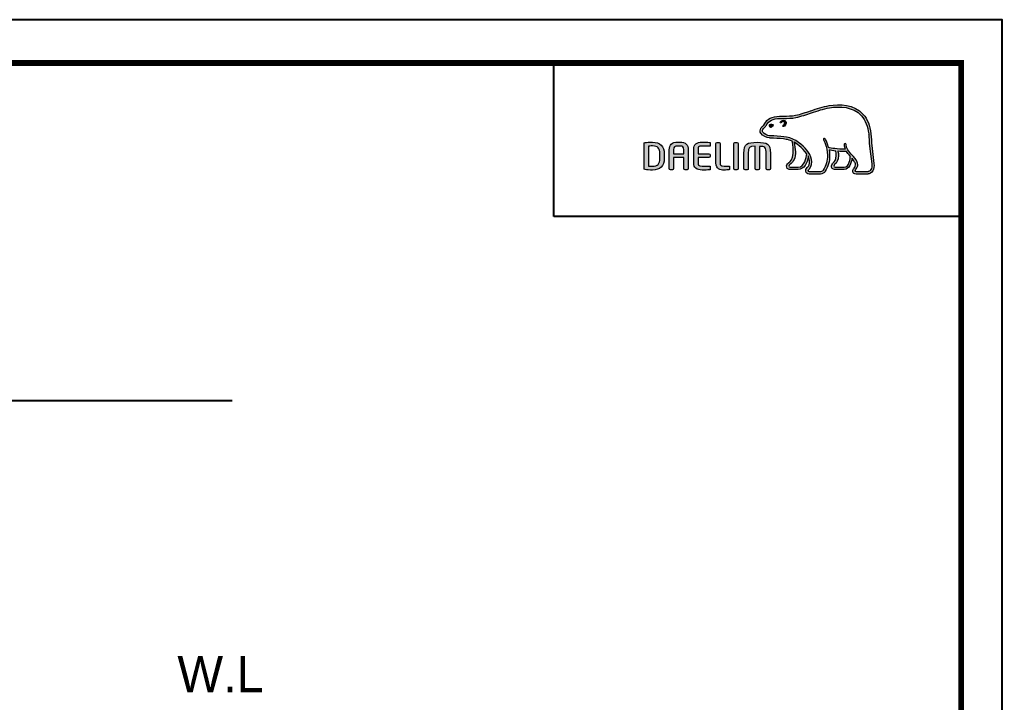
# Model space of a CAD drawing. Extents: x 0 to 3160, y 0 to 2315.
# Drawn here: x 1941 to 3160, y 1468 to 2315 of the extents above; entities that cross this region are included whole.
import ezdxf

# ---------------------------------------------------------------- set-up
doc = ezdxf.new("R2010")
doc.units = 0
doc.header["$LTSCALE"] = 3
doc.header["$MEASUREMENT"] = 0
doc.layers.get('0').update_dxf_attribs({"linetype": 'CONTINUOUS'})
doc.layers.add('레이어 1', color=7, linetype='CONTINUOUS', lineweight=0)
doc.layers.add('치수선', color=7, linetype='CONTINUOUS', lineweight=20)
doc.styles.add('Daelim Dimension', font='')
doc.styles.get('Daelim Dimension').set_extended_font_data('나눔고딕')

msp = doc.modelspace()

# ---------------------------------------------------------------- hatches: boundary and pattern name
at = {"layer": '레이어 1'}
h = msp.add_hatch(color=5, dxfattribs=at)
h.dxf.hatch_style = 1
edge = h.paths.add_edge_path(flags=16)
edge.add_spline(control_points=[(2995.8, 2128), (2994.4, 2126.5), (2992.7, 2126.5), (2992.6, 2126.5), (2992.6, 2126.5), (2978.6, 2126.5), (2978.6, 2126.5), (2978.1, 2126.5), (2977.7, 2126.6), (2977.5, 2126.8), (2977.2, 2127), (2977.1, 2127.4), (2977.1, 2127.7), (2977.1, 2128.5), (2977.7, 2129.3), (2978.3, 2130), (2978.9, 2130.8), (2979.4, 2131.4), (2979.7, 2132.3), (2980.5, 2134.3), (2980.4, 2136.5), (2979.5, 2138.5), (2977.9, 2142), (2975.4, 2144.7), (2973, 2147.4), (2973, 2147.4), (2972.2, 2148.3), (2972.2, 2148.3), (2969.2, 2151.7), (2966, 2155.3), (2965.7, 2160.1), (2965.7, 2161), (2965.2, 2161.6), (2964.6, 2161.6), (2964.6, 2161.6), (2963.7, 2161.1), (2963.7, 2161.1), (2963.4, 2160.9), (2963.3, 2160.5), (2963.3, 2160), (2963.3, 2160), (2963.3, 2159.9), (2963.3, 2159.9), (2963.4, 2158.1), (2963.8, 2156.4), (2964.6, 2154.6), (2964.6, 2154.6), (2964.6, 2154.4), (2964.6, 2154.4), (2964.6, 2154.4), (2964.5, 2154.4), (2964.5, 2154.4), (2955.5, 2154.1), (2946.7, 2155.8), (2944.1, 2156.4), (2942.5, 2162.8), (2939.9, 2167.1), (2939.8, 2167.2), (2939.6, 2167.6), (2939.3, 2167.8), (2939, 2167.9), (2939, 2167.9), (2938.2, 2167.8), (2938.1, 2167.8), (2938.1, 2167.7), (2938, 2167.5), (2937.7, 2167.1), (2937.7, 2167.1), (2937.6, 2166.8), (2937.6, 2166.8), (2937.6, 2166.8), (2937.9, 2166), (2937.9, 2166), (2938.1, 2165.6), (2942.7, 2157.6), (2942.7, 2146.9), (2942.7, 2140.3), (2940.9, 2134.1), (2937.5, 2128.4), (2936.7, 2127.1), (2935.6, 2126.5), (2934, 2126.5), (2934, 2126.5), (2920.3, 2126.5), (2920.3, 2126.5), (2919.8, 2126.5), (2918.9, 2126.8), (2918.9, 2127.8), (2918.9, 2128.3), (2919.4, 2129.2), (2920.2, 2130.2), (2925.9, 2136.6), (2922.6, 2146.5), (2917.1, 2153.1), (2911.8, 2159.4), (2903.1, 2167.4), (2892, 2169.4), (2888.1, 2170.1), (2881.6, 2170.5), (2876.3, 2170.8), (2876.3, 2170.8), (2871, 2171.1), (2871, 2171.1), (2868.3, 2171.3), (2863.8, 2173), (2862.5, 2175.6), (2861.9, 2176.6), (2862, 2177.7), (2862.7, 2179), (2863.1, 2179.7), (2863.8, 2180.4), (2864.6, 2181.2), (2865.4, 2182.1), (2866.3, 2183), (2867, 2184.2), (2867, 2184.2), (2867.2, 2184.5), (2867.2, 2184.5), (2869.9, 2189.6), (2875.3, 2192.3), (2883.5, 2192.5), (2883.5, 2192.5), (2888.1, 2192.6), (2888.1, 2192.6), (2893.1, 2192.6), (2898.9, 2192.6), (2903.6, 2193.7), (2910.2, 2195.1), (2916.8, 2197.3), (2922.7, 2199.3), (2922.7, 2199.3), (2922.8, 2199.4), (2922.8, 2199.4), (2930.1, 2201.9), (2937.6, 2204.4), (2945.2, 2205.7), (2957.5, 2207.7), (2974.3, 2207.6), (2984.8, 2195.8), (2989.7, 2190.3), (2992.7, 2182.7), (2993.8, 2173.3), (2993.8, 2173.3), (2993.7, 2173.3), (2993.7, 2173.3), (2993.8, 2173.2), (2993.9, 2172.1), (2994.3, 2166.1), (2994.4, 2163.2), (2994.6, 2160.2), (2995.3, 2154.7), (2995.3, 2154.7), (2997.5, 2136.2), (2997.5, 2136.2), (2997.5, 2136.2), (2997.6, 2134), (2997.6, 2134), (2997.6, 2131.3), (2997, 2129.3), (2995.8, 2128)], knot_values=[0, 0, 0, 0, 1, 1, 1, 2, 2, 2, 3, 3, 3, 4, 4, 4, 5, 5, 5, 6, 6, 6, 7, 7, 7, 8, 8, 8, 9, 9, 9, 10, 10, 10, 11, 11, 11, 12, 12, 12, 13, 13, 13, 14, 14, 14, 15, 15, 15, 16, 16, 16, 17, 17, 17, 18, 18, 18, 19, 19, 19, 20, 20, 20, 21, 21, 21, 22, 22, 22, 23, 23, 23, 24, 24, 24, 25, 25, 25, 26, 26, 26, 27, 27, 27, 28, 28, 28, 29, 29, 29, 30, 30, 30, 31, 31, 31, 32, 32, 32, 33, 33, 33, 34, 34, 34, 35, 35, 35, 36, 36, 36, 37, 37, 37, 38, 38, 38, 39, 39, 39, 40, 40, 40, 41, 41, 41, 42, 42, 42, 43, 43, 43, 44, 44, 44, 45, 45, 45, 46, 46, 46, 47, 47, 47, 48, 48, 48, 49, 49, 49, 50, 50, 50, 51, 51, 51, 52, 52, 52, 53, 53, 53, 53], degree=3, periodic=0)
edge = h.paths.add_edge_path(flags=16)
edge.add_spline(control_points=[(2963.5, 2132), (2963.5, 2132), (2952.1, 2132), (2952.1, 2132), (2951.3, 2132), (2950.6, 2132.7), (2950.6, 2133.5), (2950.6, 2134.1), (2951.1, 2134.9), (2951.6, 2135.4), (2953.9, 2137.6), (2956.3, 2140.7), (2956.3, 2146.5), (2956.3, 2146.5), (2956.2, 2149.1), (2956.2, 2149.1), (2956.2, 2149.1), (2955.7, 2151.7), (2955.7, 2151.7), (2955.7, 2151.7), (2955.7, 2151.8), (2955.7, 2151.8), (2955.7, 2151.8), (2955.9, 2151.8), (2955.9, 2151.8), (2958, 2151.7), (2962.1, 2151.5), (2966.1, 2151.6), (2967.1, 2150), (2968.7, 2148), (2971.1, 2145.3), (2970.9, 2143.9), (2969.8, 2132), (2963.5, 2132)], knot_values=[0, 0, 0, 0, 1, 1, 1, 2, 2, 2, 3, 3, 3, 4, 4, 4, 5, 5, 5, 6, 6, 6, 7, 7, 7, 8, 8, 8, 9, 9, 9, 10, 10, 10, 11, 11, 11, 11], degree=3, periodic=0)
edge = h.paths.add_edge_path(flags=16)
edge.add_spline(control_points=[(2906.3, 2132), (2906.3, 2132), (2896.3, 2132), (2896.3, 2132), (2895.6, 2132), (2894.8, 2132.6), (2894.8, 2133.5), (2894.8, 2134.1), (2895.2, 2134.8), (2896.1, 2135.4), (2898.6, 2137.5), (2902.5, 2140.5), (2902.9, 2148.9), (2902.9, 2148.9), (2902.9, 2151.2), (2902.9, 2151.2), (2902.9, 2154.8), (2902.1, 2159.1), (2901.3, 2163), (2901.3, 2163), (2901.2, 2163.4), (2901.2, 2163.4), (2901.2, 2163.4), (2901.5, 2163.1), (2901.5, 2163.1), (2903, 2162.2), (2911.2, 2156.7), (2917, 2148.5), (2916.5, 2144.6), (2914.3, 2132), (2906.3, 2132)], knot_values=[0, 0, 0, 0, 1, 1, 1, 2, 2, 2, 3, 3, 3, 4, 4, 4, 5, 5, 5, 6, 6, 6, 7, 7, 7, 8, 8, 8, 9, 9, 9, 10, 10, 10, 10], degree=3, periodic=0)
edge = h.paths.add_edge_path()
edge.add_spline(control_points=[(3000.3, 2136.5), (3000.3, 2136.5), (2998.1, 2155.1), (2998.1, 2155.1), (2997.4, 2160.7), (2997.3, 2163.6), (2997.1, 2166.2), (2997.1, 2166.2), (2996.6, 2173.6), (2996.6, 2173.6), (2995.5, 2183.6), (2992.3, 2191.7), (2987, 2197.6), (2975.5, 2210.5), (2957.7, 2210.6), (2944.7, 2208.5), (2936.8, 2207.1), (2929.2, 2204.6), (2921.9, 2202), (2921.9, 2202), (2921.6, 2202), (2921.6, 2202), (2915.9, 2200), (2909.4, 2197.8), (2903, 2196.4), (2898.6, 2195.5), (2893.1, 2195.4), (2888.2, 2195.4), (2888.2, 2195.4), (2883.4, 2195.3), (2883.4, 2195.3), (2874.2, 2195.1), (2867.9, 2191.9), (2864.7, 2185.8), (2864.7, 2185.8), (2864.5, 2185.6), (2864.5, 2185.6), (2864, 2184.7), (2863.2, 2183.9), (2862.5, 2183.2), (2861.8, 2182.4), (2860.9, 2181.5), (2860.2, 2180.4), (2859.6, 2179.3), (2859.2, 2178.1), (2859.2, 2177), (2859.2, 2176.1), (2859.5, 2175.1), (2860, 2174.3), (2861.9, 2170.5), (2867.5, 2168.5), (2870.9, 2168.3), (2870.9, 2168.3), (2875.8, 2168), (2875.9, 2168), (2880.8, 2167.7), (2887.6, 2167.3), (2891.5, 2166.6), (2893.8, 2166.2), (2896.4, 2165.4), (2898.8, 2164.3), (2899, 2163.6), (2900.3, 2158.1), (2900.3, 2151.2), (2900.3, 2151.2), (2900.2, 2149.1), (2900.2, 2149.1), (2899.8, 2141.9), (2896.7, 2139.3), (2894.4, 2137.5), (2894.2, 2137.3), (2892.1, 2135.6), (2892, 2133.6), (2891.9, 2132.4), (2892.2, 2131.3), (2892.9, 2130.6), (2893.7, 2129.8), (2894.8, 2129.3), (2896.3, 2129.3), (2896.3, 2129.3), (2906.3, 2129.3), (2906.3, 2129.3), (2913.8, 2129.3), (2917.5, 2137.4), (2918.7, 2144.9), (2918.7, 2144.9), (2918.7, 2146), (2918.7, 2146), (2918.7, 2146), (2919, 2145.5), (2919, 2145.5), (2919.9, 2143.3), (2920.5, 2140.8), (2920.5, 2138.9), (2920.5, 2136.2), (2919.7, 2133.8), (2918.1, 2132.1), (2917.7, 2131.7), (2915.7, 2129.6), (2915.7, 2127.5), (2915.7, 2127.5), (2915.7, 2127.2), (2915.7, 2127.2), (2916, 2124.7), (2918, 2123.6), (2919.8, 2123.6), (2919.8, 2123.6), (2934, 2123.6), (2934, 2123.6), (2936.6, 2123.6), (2938.6, 2124.8), (2940, 2127), (2943.6, 2133), (2945.4, 2139.5), (2945.4, 2146.3), (2945.4, 2148.5), (2945.2, 2150.8), (2944.8, 2153.1), (2944.8, 2153.1), (2944.8, 2153.3), (2944.8, 2153.3), (2944.8, 2153.3), (2945, 2153.3), (2945, 2153.3), (2946.7, 2152.9), (2949.4, 2152.5), (2952.8, 2152.1), (2952.8, 2152.1), (2952.9, 2152.1), (2952.9, 2152.1), (2952.9, 2152.1), (2953.4, 2149.5), (2953.4, 2149.5), (2953.4, 2149.5), (2953.5, 2148.9), (2953.5, 2148.9), (2953.5, 2148.9), (2953.6, 2146.5), (2953.6, 2146.5), (2953.6, 2141), (2951.1, 2138.6), (2949.7, 2137.3), (2949.7, 2137.3), (2947.8, 2135.4), (2947.6, 2133.7), (2947.6, 2133.7), (2947.6, 2133.2), (2947.6, 2133.2), (2947.6, 2132.6), (2947.7, 2131.6), (2948.6, 2130.6), (2949.5, 2129.8), (2950.7, 2129.3), (2952.4, 2129.3), (2952.4, 2129.3), (2963.5, 2129.3), (2963.5, 2129.3), (2970.2, 2129.3), (2972.2, 2137.9), (2973.1, 2142.7), (2973.1, 2142.7), (2973.1, 2143.2), (2973.1, 2143.2), (2973.1, 2143.2), (2973.4, 2142.8), (2973.4, 2142.8), (2974.9, 2140.8), (2976.3, 2138.6), (2976.9, 2137.3), (2977.3, 2136.5), (2977.5, 2135.8), (2977.5, 2135), (2977.5, 2135), (2977.2, 2133.4), (2977.2, 2133.4), (2977, 2132.5), (2976.4, 2131.7), (2975.8, 2130.9), (2974.9, 2129.8), (2974, 2128.7), (2974, 2127.3), (2974, 2127.3), (2974.1, 2126.5), (2974.1, 2126.5), (2974.5, 2124.6), (2976, 2123.6), (2978.3, 2123.6), (2978.3, 2123.6), (2992.6, 2123.6), (2992.6, 2123.6), (2992.9, 2123.6), (2995.7, 2123.7), (2997.8, 2126.1), (2999.6, 2127.9), (3000.4, 2130.5), (3000.4, 2134), (3000.4, 2134), (3000.3, 2136.5), (3000.3, 2136.5)], knot_values=[0, 0, 0, 0, 1, 1, 1, 2, 2, 2, 3, 3, 3, 4, 4, 4, 5, 5, 5, 6, 6, 6, 7, 7, 7, 8, 8, 8, 9, 9, 9, 10, 10, 10, 11, 11, 11, 12, 12, 12, 13, 13, 13, 14, 14, 14, 15, 15, 15, 16, 16, 16, 17, 17, 17, 18, 18, 18, 19, 19, 19, 20, 20, 20, 21, 21, 21, 22, 22, 22, 23, 23, 23, 24, 24, 24, 25, 25, 25, 26, 26, 26, 27, 27, 27, 28, 28, 28, 29, 29, 29, 30, 30, 30, 31, 31, 31, 32, 32, 32, 33, 33, 33, 34, 34, 34, 35, 35, 35, 36, 36, 36, 37, 37, 37, 38, 38, 38, 39, 39, 39, 40, 40, 40, 41, 41, 41, 42, 42, 42, 43, 43, 43, 44, 44, 44, 45, 45, 45, 46, 46, 46, 47, 47, 47, 48, 48, 48, 49, 49, 49, 50, 50, 50, 51, 51, 51, 52, 52, 52, 53, 53, 53, 54, 54, 54, 55, 55, 55, 56, 56, 56, 57, 57, 57, 58, 58, 58, 59, 59, 59, 60, 60, 60, 61, 61, 61, 62, 62, 62, 63, 63, 63, 64, 64, 64, 65, 65, 65, 66, 66, 66, 66], degree=3, periodic=0)
edge = h.paths.add_edge_path(flags=0)
edge.add_spline(control_points=[(2870.6, 2184.5), (2870.6, 2184.5), (2872.7, 2185.5), (2875.3, 2184.5), (2875.3, 2184.5), (2875.6, 2184.3), (2875.2, 2183.7), (2873.9, 2182.1), (2872.7, 2181.7), (2872.7, 2181.7), (2872.7, 2181.7), (2871.8, 2181.4), (2871.3, 2182), (2870.3, 2183.2), (2870.2, 2183.9), (2870.2, 2183.9), (2870.2, 2183.9), (2870.1, 2184.4), (2870.6, 2184.5)], knot_values=[0, 0, 0, 0, 1, 1, 1, 2, 2, 2, 3, 3, 3, 4, 4, 4, 5, 5, 5, 6, 6, 6, 6], degree=3, periodic=0)
edge = h.paths.add_edge_path(flags=0)
edge.add_spline(control_points=[(2884.3, 2188.3), (2884, 2188), (2883.9, 2187.4), (2884.3, 2187.1), (2884.6, 2186.8), (2885.2, 2186.9), (2885.5, 2187.3), (2885.6, 2187.4), (2887.3, 2189.4), (2888.8, 2188.4), (2889.3, 2188), (2889.6, 2187.5), (2889.5, 2186.8), (2889.3, 2185.6), (2888.4, 2184.4), (2887.7, 2183.9), (2887.3, 2183.7), (2887, 2183.2), (2887.2, 2182.8), (2887.4, 2182.4), (2887.9, 2182.3), (2888.3, 2182.5), (2889.6, 2183), (2891.1, 2185), (2891.3, 2186.8), (2891.5, 2188.1), (2890.9, 2189.1), (2889.9, 2189.8), (2887.7, 2191.4), (2885.2, 2189.3), (2884.3, 2188.3)], knot_values=[0, 0, 0, 0, 1, 1, 1, 2, 2, 2, 3, 3, 3, 4, 4, 4, 5, 5, 5, 6, 6, 6, 7, 7, 7, 8, 8, 8, 9, 9, 9, 10, 10, 10, 10], degree=3, periodic=0)
edge = h.paths.add_edge_path(flags=0)
edge.add_spline(control_points=[(2884, 2186.8), (2884, 2186.8), (2884, 2186.8), (2884, 2186.8), (2884, 2186.8), (2884, 2186.8), (2884, 2186.8)], knot_values=[0, 0, 0, 0, 1, 1, 1, 2, 2, 2, 2], degree=3, periodic=0)
h = msp.add_hatch(color=5, dxfattribs=at)
h.dxf.hatch_style = 2
edge = h.paths.add_edge_path()
edge.add_spline(control_points=[(2875.4, 2183.7), (2875.8, 2184.3), (2875.5, 2184.5), (2875.5, 2184.5), (2875.3, 2184.5), (2875.2, 2184.6), (2875, 2184.6)], knot_values=[0.937491, 0.937491, 0.937491, 0.937491, 1.937491, 1.937491, 1.937491, 2, 2, 2, 2], degree=3, periodic=0)
edge.add_spline(control_points=[(2875, 2184.6), (2874.7, 2184.7), (2874.4, 2184.8), (2874.1, 2184.8)], knot_values=[0.812494, 0.812494, 0.812494, 0.812494, 0.937491, 0.937491, 0.937491, 0.937491], degree=3, periodic=0)
edge.add_spline(control_points=[(2874.1, 2184.8), (2873.8, 2184.9), (2873.6, 2184.9), (2873.3, 2184.9)], knot_values=[0.687496, 0.687496, 0.687496, 0.687496, 0.812494, 0.812494, 0.812494, 0.812494], degree=3, periodic=0)
edge.add_spline(control_points=[(2873.3, 2184.9), (2873, 2184.9), (2872.8, 2184.9), (2872.6, 2184.9)], knot_values=[0.562499, 0.562499, 0.562499, 0.562499, 0.687496, 0.687496, 0.687496, 0.687496], degree=3, periodic=0)
edge.add_spline(control_points=[(2872.6, 2184.9), (2872.2, 2184.9), (2871.9, 2184.8), (2871.7, 2184.8)], knot_values=[0.375003, 0.375003, 0.375003, 0.375003, 0.562499, 0.562499, 0.562499, 0.562499], degree=3, periodic=0)
edge.add_spline(control_points=[(2871.7, 2184.8), (2871.3, 2184.7), (2871.1, 2184.6), (2871, 2184.6)], knot_values=[0.125007, 0.125007, 0.125007, 0.125007, 0.375003, 0.375003, 0.375003, 0.375003], degree=3, periodic=0)
edge.add_spline(control_points=[(2871, 2184.6), (2870.9, 2184.5), (2870.9, 2184.5), (2870.9, 2184.5)], knot_values=[0, 0, 0, 0, 0.125007, 0.125007, 0.125007, 0.125007], degree=3, periodic=0)
edge.add_spline(control_points=[(2870.9, 2184.5), (2870.4, 2184.4), (2870.5, 2183.9), (2870.5, 2183.9), (2870.5, 2183.9), (2870.5, 2183.2), (2871.5, 2182)], knot_values=[4, 4, 4, 4, 5, 5, 5, 6, 6, 6, 6], degree=3, periodic=0)
edge.add_spline(control_points=[(2871.5, 2182), (2872, 2181.4), (2872.9, 2181.7), (2872.9, 2181.7), (2872.9, 2181.7), (2874.2, 2182.1), (2875.4, 2183.7)], knot_values=[2, 2, 2, 2, 3, 3, 3, 4, 4, 4, 4], degree=3, periodic=0)
h = msp.add_hatch(color=5, dxfattribs=at)
h.dxf.hatch_style = 2
edge = h.paths.add_edge_path()
edge.add_spline(control_points=[(2884.3, 2188.3), (2884, 2188), (2883.9, 2187.4), (2884.3, 2187.1), (2884.6, 2186.8), (2885.2, 2186.9), (2885.5, 2187.3), (2885.6, 2187.4), (2887.3, 2189.4), (2888.8, 2188.4), (2889.3, 2188), (2889.6, 2187.5), (2889.5, 2186.8), (2889.3, 2185.6), (2888.4, 2184.4), (2887.7, 2183.9), (2887.3, 2183.7), (2887, 2183.2), (2887.2, 2182.8), (2887.4, 2182.4), (2887.9, 2182.3), (2888.3, 2182.5), (2889.6, 2183), (2891.1, 2185), (2891.3, 2186.8), (2891.5, 2188.1), (2890.9, 2189.1), (2889.9, 2189.8), (2887.7, 2191.4), (2885.2, 2189.3), (2884.3, 2188.3)], knot_values=[0, 0, 0, 0, 1, 1, 1, 2, 2, 2, 3, 3, 3, 4, 4, 4, 5, 5, 5, 6, 6, 6, 7, 7, 7, 8, 8, 8, 9, 9, 9, 10, 10, 10, 10], degree=3, periodic=0)
h = msp.add_hatch(color=5, dxfattribs=at)
h.dxf.hatch_style = 2
edge = h.paths.add_edge_path()
edge.add_spline(control_points=[(2734.9, 2142.8), (2734.9, 2136.4), (2731.9, 2133.2), (2725.8, 2133.2), (2725.8, 2133.2), (2721.7, 2133.3), (2720.6, 2133.3), (2720.6, 2133.3), (2720.6, 2158.2), (2720.6, 2158.2), (2722.8, 2158.4), (2725.8, 2158.4), (2725.9, 2158.4), (2732.1, 2158.4), (2734.9, 2155.5), (2734.9, 2148.8), (2734.9, 2148.8), (2734.9, 2142.8), (2734.9, 2142.8)], knot_values=[0, 0, 0, 0, 1, 1, 1, 2, 2, 2, 3, 3, 3, 4, 4, 4, 5, 5, 5, 6, 6, 6, 6], degree=3, periodic=0)
edge = h.paths.add_edge_path()
edge.add_spline(control_points=[(2725.8, 2163.1), (2722.5, 2163.1), (2718.1, 2162.9), (2716.6, 2162.7), (2715.7, 2162.5), (2715.2, 2161.8), (2715.2, 2161), (2715.2, 2161), (2715.2, 2130.7), (2715.2, 2130.7), (2715.2, 2129.8), (2715.7, 2129.1), (2716.7, 2129), (2718, 2128.7), (2722.4, 2128.5), (2725.8, 2128.5), (2735.3, 2128.5), (2740.3, 2133.5), (2740.3, 2142.8), (2740.3, 2142.8), (2740.3, 2148.8), (2740.3, 2148.8), (2740.3, 2158.2), (2735.3, 2163.1), (2725.8, 2163.1)], knot_values=[0, 0, 0, 0, 1, 1, 1, 2, 2, 2, 3, 3, 3, 4, 4, 4, 5, 5, 5, 6, 6, 6, 7, 7, 7, 8, 8, 8, 8], degree=3, periodic=0)
h = msp.add_hatch(color=5, dxfattribs=at)
h.dxf.hatch_style = 2
edge = h.paths.add_edge_path()
edge.add_spline(control_points=[(2764.6, 2148.8), (2764.6, 2148.8), (2751.9, 2148.8), (2751.9, 2148.8), (2751.9, 2149.3), (2751.9, 2153.4), (2751.9, 2153.4), (2751.9, 2157.6), (2753.2, 2158.3), (2757, 2158.3), (2757, 2158.3), (2759.6, 2158.3), (2759.6, 2158.3), (2763.4, 2158.3), (2764.6, 2157.6), (2764.6, 2153.4), (2764.6, 2153.4), (2764.6, 2149.3), (2764.6, 2148.8)], knot_values=[0, 0, 0, 0, 1, 1, 1, 2, 2, 2, 3, 3, 3, 4, 4, 4, 5, 5, 5, 6, 6, 6, 6], degree=3, periodic=0)
edge = h.paths.add_edge_path()
edge.add_spline(control_points=[(2759.6, 2163.1), (2759.6, 2163.1), (2757, 2163.1), (2757, 2163.1), (2749.7, 2163.1), (2746.5, 2160.1), (2746.5, 2153.4), (2746.5, 2153.4), (2746.5, 2130.3), (2746.5, 2130.3), (2746.5, 2129.5), (2747.2, 2128.8), (2748, 2128.8), (2748, 2128.8), (2750.5, 2128.8), (2750.5, 2128.8), (2751.4, 2128.8), (2751.9, 2129.6), (2751.9, 2130.3), (2751.9, 2130.3), (2751.9, 2143.6), (2751.9, 2144.1), (2751.9, 2144.1), (2764.6, 2144.1), (2764.6, 2144.1), (2764.6, 2143.6), (2764.6, 2130.3), (2764.6, 2130.3), (2764.6, 2129.5), (2765.3, 2128.8), (2766.1, 2128.8), (2766.1, 2128.8), (2768.6, 2128.8), (2768.6, 2128.8), (2769.5, 2128.8), (2770, 2129.6), (2770, 2130.3), (2770, 2130.3), (2770, 2153.4), (2770, 2153.4), (2770, 2160.1), (2766.8, 2163.1), (2759.6, 2163.1)], knot_values=[0, 0, 0, 0, 1, 1, 1, 2, 2, 2, 3, 3, 3, 4, 4, 4, 5, 5, 5, 6, 6, 6, 7, 7, 7, 8, 8, 8, 9, 9, 9, 10, 10, 10, 11, 11, 11, 12, 12, 12, 13, 13, 13, 14, 14, 14, 14], degree=3, periodic=0)
h = msp.add_hatch(color=5, dxfattribs=at)
h.dxf.hatch_style = 2
edge = h.paths.add_edge_path()
edge.add_spline(control_points=[(2776.9, 2154.3), (2776.9, 2154.3), (2776.9, 2137.3), (2776.9, 2137.3), (2776.9, 2131.4), (2780.3, 2128.5), (2787.3, 2128.5), (2790.3, 2128.5), (2794.5, 2128.6), (2796.2, 2128.7), (2796.2, 2128.7), (2797, 2128.8), (2797, 2128.8), (2797, 2128.8), (2797.2, 2128.9), (2797.2, 2128.9), (2797.2, 2128.9), (2797.2, 2133.4), (2797.2, 2133.4), (2797.2, 2133.4), (2787.3, 2133.4), (2787.3, 2133.4), (2782.3, 2133.4), (2782.3, 2134.8), (2782.3, 2137.3), (2782.3, 2137.3), (2782.3, 2143.6), (2782.3, 2144.1), (2782.8, 2144.1), (2795.7, 2144.1), (2795.7, 2144.1), (2796.5, 2144.1), (2797.2, 2144.8), (2797.2, 2145.6), (2797.2, 2145.6), (2797.2, 2147.3), (2797.2, 2147.3), (2797.2, 2148.1), (2796.5, 2148.8), (2795.7, 2148.8), (2795.7, 2148.8), (2782.8, 2148.8), (2782.3, 2148.8), (2782.3, 2149.3), (2782.3, 2154.3), (2782.3, 2154.3), (2782.3, 2156.8), (2782.3, 2158.3), (2787.3, 2158.3), (2787.3, 2158.3), (2797.2, 2158.2), (2797.2, 2158.2), (2797.2, 2158.2), (2797.2, 2162.7), (2797.2, 2162.7), (2797.2, 2162.7), (2796.2, 2162.8), (2796.2, 2162.8), (2794.2, 2163), (2789.7, 2163.1), (2787.3, 2163.1), (2780.3, 2163.1), (2776.9, 2160.2), (2776.9, 2154.3)], knot_values=[0, 0, 0, 0, 1, 1, 1, 2, 2, 2, 3, 3, 3, 4, 4, 4, 5, 5, 5, 6, 6, 6, 7, 7, 7, 8, 8, 8, 9, 9, 9, 10, 10, 10, 11, 11, 11, 12, 12, 12, 13, 13, 13, 14, 14, 14, 15, 15, 15, 16, 16, 16, 17, 17, 17, 18, 18, 18, 19, 19, 19, 20, 20, 20, 21, 21, 21, 21], degree=3, periodic=0)
h = msp.add_hatch(color=5, dxfattribs=at)
h.dxf.hatch_style = 2
edge = h.paths.add_edge_path()
edge.add_spline(control_points=[(2805.9, 2162.8), (2805.1, 2162.8), (2804.4, 2162.1), (2804.4, 2161.3), (2804.4, 2161.3), (2804.4, 2137.3), (2804.4, 2137.3), (2804.4, 2129.5), (2809.7, 2128.5), (2814.3, 2128.5), (2817.7, 2128.5), (2818.6, 2128.7), (2819.6, 2128.8), (2819.6, 2128.8), (2820.2, 2128.9), (2820.2, 2128.9), (2820.2, 2128.9), (2821, 2129), (2821, 2129), (2821, 2129), (2821.2, 2129.1), (2821.2, 2129.1), (2821.2, 2129.1), (2821.2, 2133.4), (2821.2, 2133.4), (2821.2, 2133.4), (2814.4, 2133.4), (2814.4, 2133.4), (2809.7, 2133.4), (2809.7, 2135.1), (2809.7, 2136.8), (2809.7, 2136.8), (2809.7, 2161.3), (2809.7, 2161.3), (2809.7, 2162.1), (2809, 2162.8), (2808.2, 2162.8), (2808.2, 2162.8), (2805.9, 2162.8), (2805.9, 2162.8)], knot_values=[0, 0, 0, 0, 1, 1, 1, 2, 2, 2, 3, 3, 3, 4, 4, 4, 5, 5, 5, 6, 6, 6, 7, 7, 7, 8, 8, 8, 9, 9, 9, 10, 10, 10, 11, 11, 11, 12, 12, 12, 13, 13, 13, 13], degree=3, periodic=0)
h = msp.add_hatch(color=5, dxfattribs=at)
h.dxf.hatch_style = 2
edge = h.paths.add_edge_path()
edge.add_spline(control_points=[(2827.9, 2162.8), (2827, 2162.8), (2826.5, 2162.1), (2826.5, 2161.3), (2826.5, 2161.3), (2826.5, 2130.3), (2826.5, 2130.3), (2826.5, 2129.5), (2827.1, 2128.8), (2827.9, 2128.8), (2827.9, 2128.8), (2830.4, 2128.8), (2830.4, 2128.8), (2831.3, 2128.8), (2831.8, 2129.6), (2831.8, 2130.3), (2831.8, 2130.3), (2831.8, 2161.3), (2831.8, 2161.3), (2831.8, 2162.2), (2831.2, 2162.8), (2830.4, 2162.8), (2830.4, 2162.8), (2827.9, 2162.8), (2827.9, 2162.8)], knot_values=[0, 0, 0, 0, 1, 1, 1, 2, 2, 2, 3, 3, 3, 4, 4, 4, 5, 5, 5, 6, 6, 6, 7, 7, 7, 8, 8, 8, 8], degree=3, periodic=0)
h = msp.add_hatch(color=5, dxfattribs=at)
h.dxf.hatch_style = 2
edge = h.paths.add_edge_path()
edge.add_spline(control_points=[(2839.1, 2149.4), (2839.1, 2149.4), (2839.1, 2130.3), (2839.1, 2130.3), (2839.1, 2129.5), (2839.7, 2128.8), (2840.5, 2128.8), (2840.5, 2128.8), (2843.1, 2128.8), (2843.1, 2128.8), (2844, 2128.8), (2844.5, 2129.6), (2844.5, 2130.3), (2844.5, 2130.3), (2844.5, 2148.9), (2844.5, 2148.9), (2844.5, 2157.2), (2845.9, 2157.9), (2852.9, 2158), (2852.9, 2157.5), (2852.9, 2130.3), (2852.9, 2130.3), (2852.9, 2129.5), (2853.5, 2128.8), (2854.3, 2128.8), (2854.3, 2128.8), (2856.8, 2128.8), (2856.8, 2128.8), (2857.7, 2128.8), (2858.2, 2129.6), (2858.2, 2130.3), (2858.2, 2130.3), (2858.2, 2157.4), (2858.2, 2157.9), (2861.5, 2157.9), (2863.8, 2157.6), (2865, 2156.4), (2866.3, 2155.1), (2866.6, 2152.7), (2866.6, 2148.9), (2866.6, 2148.9), (2866.6, 2130.3), (2866.6, 2130.3), (2866.6, 2129.5), (2867.2, 2128.8), (2868, 2128.8), (2868, 2128.8), (2870.6, 2128.8), (2870.6, 2128.8), (2871.5, 2128.8), (2872, 2129.6), (2872, 2130.3), (2872, 2130.3), (2872, 2149.4), (2872, 2149.4), (2872, 2161), (2867.9, 2162.9), (2855.6, 2162.9), (2843.2, 2162.9), (2839.1, 2161), (2839.1, 2149.4)], knot_values=[0, 0, 0, 0, 1, 1, 1, 2, 2, 2, 3, 3, 3, 4, 4, 4, 5, 5, 5, 6, 6, 6, 7, 7, 7, 8, 8, 8, 9, 9, 9, 10, 10, 10, 11, 11, 11, 12, 12, 12, 13, 13, 13, 14, 14, 14, 15, 15, 15, 16, 16, 16, 17, 17, 17, 18, 18, 18, 19, 19, 19, 20, 20, 20, 20], degree=3, periodic=0)

# ---------------------------------------------------------------- linework, layer by layer
at = {"color": 5, "ltscale": 0.5}
msp.add_line((2603.5, 2071.1), (2603.5, 2261.3), dxfattribs=at)
at = {"color": 5}
msp.add_line((2905.9, 2129.3), (2905.9, 2129.3), dxfattribs=at)
at = {"color": 5, "ltscale": 40}
msp.add_line((3108.4, 2071.1), (2603.5, 2071.1), dxfattribs=at)
at = {"ltscale": 0.5}
msp.add_line((724.5, 1842.8), (2204.4, 1842.8), dxfattribs=at)
msp.add_lwpolyline([(0, 0), (3159.5, 0), (3159.5, 2315), (0, 2315)], close=True, dxfattribs=at)
at = {"color": 5, "linetype": 'ByBlock', "lineweight": 200, "const_width": 7.28}
msp.add_lwpolyline([(50.8, 99.1), (3108.4, 99.1), (3108.4, 2261.3), (50.8, 2261.3)], close=True, dxfattribs=at)
at = {"layer": '레이어 1', "color": 5}
for points, knots in [([(3000.3, 2136.5), (3000.3, 2136.5), (2998.1, 2155.1), (2998.1, 2155.1), (2997.4, 2160.7), (2997.3, 2163.6), (2997.1, 2166.2), (2997.1, 2166.2), (2996.6, 2173.6), (2996.6, 2173.6), (2995.5, 2183.6), (2992.3, 2191.7), (2987, 2197.6), (2975.5, 2210.5), (2957.7, 2210.6), (2944.7, 2208.5), (2936.8, 2207.1), (2929.2, 2204.6), (2921.9, 2202), (2921.9, 2202), (2921.6, 2202), (2921.6, 2202), (2915.9, 2200), (2909.4, 2197.8), (2903, 2196.4), (2898.6, 2195.5), (2893.1, 2195.4), (2888.2, 2195.4), (2888.2, 2195.4), (2883.4, 2195.3), (2883.4, 2195.3), (2874.2, 2195.1), (2867.9, 2191.9), (2864.7, 2185.8), (2864.7, 2185.8), (2864.5, 2185.6), (2864.5, 2185.6), (2864, 2184.7), (2863.2, 2183.9), (2862.5, 2183.2), (2861.8, 2182.4), (2860.9, 2181.5), (2860.2, 2180.4), (2859.6, 2179.3), (2859.2, 2178.1), (2859.2, 2177), (2859.2, 2176.1), (2859.5, 2175.1), (2860, 2174.3), (2861.9, 2170.5), (2867.5, 2168.5), (2870.9, 2168.3), (2870.9, 2168.3), (2875.8, 2168), (2875.9, 2168), (2880.8, 2167.7), (2887.6, 2167.3), (2891.5, 2166.6), (2893.8, 2166.2), (2896.4, 2165.4), (2898.8, 2164.3), (2899, 2163.6), (2900.3, 2158.1), (2900.3, 2151.2), (2900.3, 2151.2), (2900.2, 2149.1), (2900.2, 2149.1), (2899.8, 2141.9), (2896.7, 2139.3), (2894.4, 2137.5), (2894.2, 2137.3), (2892.1, 2135.6), (2892, 2133.6), (2891.9, 2132.4), (2892.2, 2131.3), (2892.9, 2130.6), (2893.7, 2129.8), (2894.8, 2129.3), (2896.3, 2129.3), (2896.3, 2129.3), (2906.3, 2129.3), (2906.3, 2129.3), (2913.8, 2129.3), (2917.5, 2137.4), (2918.7, 2144.9), (2918.7, 2144.9), (2918.7, 2146), (2918.7, 2146), (2918.7, 2146), (2919, 2145.5), (2919, 2145.5), (2919.9, 2143.3), (2920.5, 2140.8), (2920.5, 2138.9), (2920.5, 2136.2), (2919.7, 2133.8), (2918.1, 2132.1), (2917.7, 2131.7), (2915.7, 2129.6), (2915.7, 2127.5), (2915.7, 2127.5), (2915.7, 2127.2), (2915.7, 2127.2), (2916, 2124.7), (2918, 2123.6), (2919.8, 2123.6), (2919.8, 2123.6), (2934, 2123.6), (2934, 2123.6), (2936.6, 2123.6), (2938.6, 2124.8), (2940, 2127), (2943.6, 2133), (2945.4, 2139.5), (2945.4, 2146.3), (2945.4, 2148.5), (2945.2, 2150.8), (2944.8, 2153.1), (2944.8, 2153.1), (2944.8, 2153.3), (2944.8, 2153.3), (2944.8, 2153.3), (2945, 2153.3), (2945, 2153.3), (2946.7, 2152.9), (2949.4, 2152.5), (2952.8, 2152.1), (2952.8, 2152.1), (2952.9, 2152.1), (2952.9, 2152.1), (2952.9, 2152.1), (2953.4, 2149.5), (2953.4, 2149.5), (2953.4, 2149.5), (2953.5, 2148.9), (2953.5, 2148.9), (2953.5, 2148.9), (2953.6, 2146.5), (2953.6, 2146.5), (2953.6, 2141), (2951.1, 2138.6), (2949.7, 2137.3), (2949.7, 2137.3), (2947.8, 2135.4), (2947.6, 2133.7), (2947.6, 2133.7), (2947.6, 2133.2), (2947.6, 2133.2), (2947.6, 2132.6), (2947.7, 2131.6), (2948.6, 2130.6), (2949.5, 2129.8), (2950.7, 2129.3), (2952.4, 2129.3), (2952.4, 2129.3), (2963.5, 2129.3), (2963.5, 2129.3), (2970.2, 2129.3), (2972.2, 2137.9), (2973.1, 2142.7), (2973.1, 2142.7), (2973.1, 2143.2), (2973.1, 2143.2), (2973.1, 2143.2), (2973.4, 2142.8), (2973.4, 2142.8), (2974.9, 2140.8), (2976.3, 2138.6), (2976.9, 2137.3), (2977.3, 2136.5), (2977.5, 2135.8), (2977.5, 2135), (2977.5, 2135), (2977.2, 2133.4), (2977.2, 2133.4), (2977, 2132.5), (2976.4, 2131.7), (2975.8, 2130.9), (2974.9, 2129.8), (2974, 2128.7), (2974, 2127.3), (2974, 2127.3), (2974.1, 2126.5), (2974.1, 2126.5), (2974.5, 2124.6), (2976, 2123.6), (2978.3, 2123.6), (2978.3, 2123.6), (2992.6, 2123.6), (2992.6, 2123.6), (2992.9, 2123.6), (2995.7, 2123.7), (2997.8, 2126.1), (2999.6, 2127.9), (3000.4, 2130.5), (3000.4, 2134), (3000.4, 2134), (3000.3, 2136.5), (3000.3, 2136.5)], [0, 0, 0, 0, 1, 1, 1, 2, 2, 2, 3, 3, 3, 4, 4, 4, 5, 5, 5, 6, 6, 6, 7, 7, 7, 8, 8, 8, 9, 9, 9, 10, 10, 10, 11, 11, 11, 12, 12, 12, 13, 13, 13, 14, 14, 14, 15, 15, 15, 16, 16, 16, 17, 17, 17, 18, 18, 18, 19, 19, 19, 20, 20, 20, 21, 21, 21, 22, 22, 22, 23, 23, 23, 24, 24, 24, 25, 25, 25, 26, 26, 26, 27, 27, 27, 28, 28, 28, 29, 29, 29, 30, 30, 30, 31, 31, 31, 32, 32, 32, 33, 33, 33, 34, 34, 34, 35, 35, 35, 36, 36, 36, 37, 37, 37, 38, 38, 38, 39, 39, 39, 40, 40, 40, 41, 41, 41, 42, 42, 42, 43, 43, 43, 44, 44, 44, 45, 45, 45, 46, 46, 46, 47, 47, 47, 48, 48, 48, 49, 49, 49, 50, 50, 50, 51, 51, 51, 52, 52, 52, 53, 53, 53, 54, 54, 54, 55, 55, 55, 56, 56, 56, 57, 57, 57, 58, 58, 58, 59, 59, 59, 60, 60, 60, 61, 61, 61, 62, 62, 62, 63, 63, 63, 64, 64, 64, 65, 65, 65, 66, 66, 66, 66]), ([(2870.6, 2184.5), (2870.6, 2184.5), (2872.7, 2185.5), (2875.3, 2184.5), (2875.3, 2184.5), (2875.6, 2184.3), (2875.2, 2183.7), (2873.9, 2182.1), (2872.7, 2181.7), (2872.7, 2181.7), (2872.7, 2181.7), (2871.8, 2181.4), (2871.3, 2182), (2870.3, 2183.2), (2870.2, 2183.9), (2870.2, 2183.9), (2870.2, 2183.9), (2870.1, 2184.4), (2870.6, 2184.5)], [0, 0, 0, 0, 1, 1, 1, 2, 2, 2, 3, 3, 3, 4, 4, 4, 5, 5, 5, 6, 6, 6, 6]), ([(2870.6, 2184.5), (2870.6, 2184.5), (2872.7, 2185.5), (2875.3, 2184.5), (2875.3, 2184.5), (2875.6, 2184.3), (2875.2, 2183.7), (2873.9, 2182.1), (2872.7, 2181.7), (2872.7, 2181.7), (2872.7, 2181.7), (2871.8, 2181.4), (2871.3, 2182), (2870.3, 2183.2), (2870.2, 2183.9), (2870.2, 2183.9), (2870.2, 2183.9), (2870.1, 2184.4), (2870.6, 2184.5)], [0, 0, 0, 0, 1, 1, 1, 2, 2, 2, 3, 3, 3, 4, 4, 4, 5, 5, 5, 6, 6, 6, 6]), ([(2870.9, 2184.5), (2870.9, 2184.5), (2872.9, 2185.5), (2875.5, 2184.5), (2875.5, 2184.5), (2875.8, 2184.3), (2875.4, 2183.7), (2874.2, 2182.1), (2872.9, 2181.7), (2872.9, 2181.7), (2872.9, 2181.7), (2872, 2181.4), (2871.5, 2182), (2870.5, 2183.2), (2870.5, 2183.9), (2870.5, 2183.9), (2870.5, 2183.9), (2870.4, 2184.4), (2870.9, 2184.5)], [0, 0, 0, 0, 1, 1, 1, 2, 2, 2, 3, 3, 3, 4, 4, 4, 5, 5, 5, 6, 6, 6, 6]), ([(2884.3, 2188.3), (2884, 2188), (2883.9, 2187.4), (2884.3, 2187.1), (2884.6, 2186.8), (2885.2, 2186.9), (2885.5, 2187.3), (2885.6, 2187.4), (2887.3, 2189.4), (2888.8, 2188.4), (2889.3, 2188), (2889.6, 2187.5), (2889.5, 2186.8), (2889.3, 2185.6), (2888.4, 2184.4), (2887.7, 2183.9), (2887.3, 2183.7), (2887, 2183.2), (2887.2, 2182.8), (2887.4, 2182.4), (2887.9, 2182.3), (2888.3, 2182.5), (2889.6, 2183), (2891.1, 2185), (2891.3, 2186.8), (2891.5, 2188.1), (2890.9, 2189.1), (2889.9, 2189.8), (2887.7, 2191.4), (2885.2, 2189.3), (2884.3, 2188.3)], [0, 0, 0, 0, 1, 1, 1, 2, 2, 2, 3, 3, 3, 4, 4, 4, 5, 5, 5, 6, 6, 6, 7, 7, 7, 8, 8, 8, 9, 9, 9, 10, 10, 10, 10]), ([(2884, 2186.8), (2884, 2186.8), (2884, 2186.8), (2884, 2186.8), (2884, 2186.8), (2884, 2186.8), (2884, 2186.8)], [0, 0, 0, 0, 1, 1, 1, 2, 2, 2, 2]), ([(2725.8, 2163.1), (2722.5, 2163.1), (2718.1, 2162.9), (2716.6, 2162.7), (2715.7, 2162.5), (2715.2, 2161.8), (2715.2, 2161), (2715.2, 2161), (2715.2, 2130.7), (2715.2, 2130.7), (2715.2, 2129.8), (2715.7, 2129.1), (2716.7, 2129), (2718, 2128.7), (2722.4, 2128.5), (2725.8, 2128.5), (2735.3, 2128.5), (2740.3, 2133.5), (2740.3, 2142.8), (2740.3, 2142.8), (2740.3, 2148.8), (2740.3, 2148.8), (2740.3, 2158.2), (2735.3, 2163.1), (2725.8, 2163.1)], [0, 0, 0, 0, 1, 1, 1, 2, 2, 2, 3, 3, 3, 4, 4, 4, 5, 5, 5, 6, 6, 6, 7, 7, 7, 8, 8, 8, 8]), ([(2734.9, 2142.8), (2734.9, 2136.4), (2731.9, 2133.2), (2725.8, 2133.2), (2725.8, 2133.2), (2721.7, 2133.3), (2720.6, 2133.3), (2720.6, 2133.3), (2720.6, 2158.2), (2720.6, 2158.2), (2722.8, 2158.4), (2725.8, 2158.4), (2725.9, 2158.4), (2732.1, 2158.4), (2734.9, 2155.5), (2734.9, 2148.8), (2734.9, 2148.8), (2734.9, 2142.8), (2734.9, 2142.8)], [0, 0, 0, 0, 1, 1, 1, 2, 2, 2, 3, 3, 3, 4, 4, 4, 5, 5, 5, 6, 6, 6, 6]), ([(2759.6, 2163.1), (2759.6, 2163.1), (2757, 2163.1), (2757, 2163.1), (2749.7, 2163.1), (2746.5, 2160.1), (2746.5, 2153.4), (2746.5, 2153.4), (2746.5, 2130.3), (2746.5, 2130.3), (2746.5, 2129.5), (2747.2, 2128.8), (2748, 2128.8), (2748, 2128.8), (2750.5, 2128.8), (2750.5, 2128.8), (2751.4, 2128.8), (2751.9, 2129.6), (2751.9, 2130.3), (2751.9, 2130.3), (2751.9, 2143.6), (2751.9, 2144.1), (2751.9, 2144.1), (2764.6, 2144.1), (2764.6, 2144.1), (2764.6, 2143.6), (2764.6, 2130.3), (2764.6, 2130.3), (2764.6, 2129.5), (2765.3, 2128.8), (2766.1, 2128.8), (2766.1, 2128.8), (2768.6, 2128.8), (2768.6, 2128.8), (2769.5, 2128.8), (2770, 2129.6), (2770, 2130.3), (2770, 2130.3), (2770, 2153.4), (2770, 2153.4), (2770, 2160.1), (2766.8, 2163.1), (2759.6, 2163.1)], [0, 0, 0, 0, 1, 1, 1, 2, 2, 2, 3, 3, 3, 4, 4, 4, 5, 5, 5, 6, 6, 6, 7, 7, 7, 8, 8, 8, 9, 9, 9, 10, 10, 10, 11, 11, 11, 12, 12, 12, 13, 13, 13, 14, 14, 14, 14]), ([(2764.6, 2148.8), (2764.6, 2148.8), (2751.9, 2148.8), (2751.9, 2148.8), (2751.9, 2149.3), (2751.9, 2153.4), (2751.9, 2153.4), (2751.9, 2157.6), (2753.2, 2158.3), (2757, 2158.3), (2757, 2158.3), (2759.6, 2158.3), (2759.6, 2158.3), (2763.4, 2158.3), (2764.6, 2157.6), (2764.6, 2153.4), (2764.6, 2153.4), (2764.6, 2149.3), (2764.6, 2148.8)], [0, 0, 0, 0, 1, 1, 1, 2, 2, 2, 3, 3, 3, 4, 4, 4, 5, 5, 5, 6, 6, 6, 6]), ([(2776.9, 2154.3), (2776.9, 2154.3), (2776.9, 2137.3), (2776.9, 2137.3), (2776.9, 2131.4), (2780.3, 2128.5), (2787.3, 2128.5), (2790.3, 2128.5), (2794.5, 2128.6), (2796.2, 2128.7), (2796.2, 2128.7), (2797, 2128.8), (2797, 2128.8), (2797, 2128.8), (2797.2, 2128.9), (2797.2, 2128.9), (2797.2, 2128.9), (2797.2, 2133.4), (2797.2, 2133.4), (2797.2, 2133.4), (2787.3, 2133.4), (2787.3, 2133.4), (2782.3, 2133.4), (2782.3, 2134.8), (2782.3, 2137.3), (2782.3, 2137.3), (2782.3, 2143.6), (2782.3, 2144.1), (2782.8, 2144.1), (2795.7, 2144.1), (2795.7, 2144.1), (2796.5, 2144.1), (2797.2, 2144.8), (2797.2, 2145.6), (2797.2, 2145.6), (2797.2, 2147.3), (2797.2, 2147.3), (2797.2, 2148.1), (2796.5, 2148.8), (2795.7, 2148.8), (2795.7, 2148.8), (2782.8, 2148.8), (2782.3, 2148.8), (2782.3, 2149.3), (2782.3, 2154.3), (2782.3, 2154.3), (2782.3, 2156.8), (2782.3, 2158.3), (2787.3, 2158.3), (2787.3, 2158.3), (2797.2, 2158.2), (2797.2, 2158.2), (2797.2, 2158.2), (2797.2, 2162.7), (2797.2, 2162.7), (2797.2, 2162.7), (2796.2, 2162.8), (2796.2, 2162.8), (2794.2, 2163), (2789.7, 2163.1), (2787.3, 2163.1), (2780.3, 2163.1), (2776.9, 2160.2), (2776.9, 2154.3)], [0, 0, 0, 0, 1, 1, 1, 2, 2, 2, 3, 3, 3, 4, 4, 4, 5, 5, 5, 6, 6, 6, 7, 7, 7, 8, 8, 8, 9, 9, 9, 10, 10, 10, 11, 11, 11, 12, 12, 12, 13, 13, 13, 14, 14, 14, 15, 15, 15, 16, 16, 16, 17, 17, 17, 18, 18, 18, 19, 19, 19, 20, 20, 20, 21, 21, 21, 21]), ([(2805.9, 2162.8), (2805.1, 2162.8), (2804.4, 2162.1), (2804.4, 2161.3), (2804.4, 2161.3), (2804.4, 2137.3), (2804.4, 2137.3), (2804.4, 2129.5), (2809.7, 2128.5), (2814.3, 2128.5), (2817.7, 2128.5), (2818.6, 2128.7), (2819.6, 2128.8), (2819.6, 2128.8), (2820.2, 2128.9), (2820.2, 2128.9), (2820.2, 2128.9), (2821, 2129), (2821, 2129), (2821, 2129), (2821.2, 2129.1), (2821.2, 2129.1), (2821.2, 2129.1), (2821.2, 2133.4), (2821.2, 2133.4), (2821.2, 2133.4), (2814.4, 2133.4), (2814.4, 2133.4), (2809.7, 2133.4), (2809.7, 2135.1), (2809.7, 2136.8), (2809.7, 2136.8), (2809.7, 2161.3), (2809.7, 2161.3), (2809.7, 2162.1), (2809, 2162.8), (2808.2, 2162.8), (2808.2, 2162.8), (2805.9, 2162.8), (2805.9, 2162.8)], [0, 0, 0, 0, 1, 1, 1, 2, 2, 2, 3, 3, 3, 4, 4, 4, 5, 5, 5, 6, 6, 6, 7, 7, 7, 8, 8, 8, 9, 9, 9, 10, 10, 10, 11, 11, 11, 12, 12, 12, 13, 13, 13, 13]), ([(2827.9, 2162.8), (2827, 2162.8), (2826.5, 2162.1), (2826.5, 2161.3), (2826.5, 2161.3), (2826.5, 2130.3), (2826.5, 2130.3), (2826.5, 2129.5), (2827.1, 2128.8), (2827.9, 2128.8), (2827.9, 2128.8), (2830.4, 2128.8), (2830.4, 2128.8), (2831.3, 2128.8), (2831.8, 2129.6), (2831.8, 2130.3), (2831.8, 2130.3), (2831.8, 2161.3), (2831.8, 2161.3), (2831.8, 2162.2), (2831.2, 2162.8), (2830.4, 2162.8), (2830.4, 2162.8), (2827.9, 2162.8), (2827.9, 2162.8)], [0, 0, 0, 0, 1, 1, 1, 2, 2, 2, 3, 3, 3, 4, 4, 4, 5, 5, 5, 6, 6, 6, 7, 7, 7, 8, 8, 8, 8]), ([(2839.1, 2149.4), (2839.1, 2149.4), (2839.1, 2130.3), (2839.1, 2130.3), (2839.1, 2129.5), (2839.7, 2128.8), (2840.5, 2128.8), (2840.5, 2128.8), (2843.1, 2128.8), (2843.1, 2128.8), (2844, 2128.8), (2844.5, 2129.6), (2844.5, 2130.3), (2844.5, 2130.3), (2844.5, 2148.9), (2844.5, 2148.9), (2844.5, 2157.2), (2845.9, 2157.9), (2852.9, 2158), (2852.9, 2157.5), (2852.9, 2130.3), (2852.9, 2130.3), (2852.9, 2129.5), (2853.5, 2128.8), (2854.3, 2128.8), (2854.3, 2128.8), (2856.8, 2128.8), (2856.8, 2128.8), (2857.7, 2128.8), (2858.2, 2129.6), (2858.2, 2130.3), (2858.2, 2130.3), (2858.2, 2157.4), (2858.2, 2157.9), (2861.5, 2157.9), (2863.8, 2157.6), (2865, 2156.4), (2866.3, 2155.1), (2866.6, 2152.7), (2866.6, 2148.9), (2866.6, 2148.9), (2866.6, 2130.3), (2866.6, 2130.3), (2866.6, 2129.5), (2867.2, 2128.8), (2868, 2128.8), (2868, 2128.8), (2870.6, 2128.8), (2870.6, 2128.8), (2871.5, 2128.8), (2872, 2129.6), (2872, 2130.3), (2872, 2130.3), (2872, 2149.4), (2872, 2149.4), (2872, 2161), (2867.9, 2162.9), (2855.6, 2162.9), (2843.2, 2162.9), (2839.1, 2161), (2839.1, 2149.4)], [0, 0, 0, 0, 1, 1, 1, 2, 2, 2, 3, 3, 3, 4, 4, 4, 5, 5, 5, 6, 6, 6, 7, 7, 7, 8, 8, 8, 9, 9, 9, 10, 10, 10, 11, 11, 11, 12, 12, 12, 13, 13, 13, 14, 14, 14, 15, 15, 15, 16, 16, 16, 17, 17, 17, 18, 18, 18, 19, 19, 19, 20, 20, 20, 20]), ([(2906.3, 2132), (2906.3, 2132), (2896.3, 2132), (2896.3, 2132), (2895.6, 2132), (2894.8, 2132.6), (2894.8, 2133.5), (2894.8, 2134.1), (2895.2, 2134.8), (2896.1, 2135.4), (2898.6, 2137.5), (2902.5, 2140.5), (2902.9, 2148.9), (2902.9, 2148.9), (2902.9, 2151.2), (2902.9, 2151.2), (2902.9, 2154.8), (2902.1, 2159.1), (2901.3, 2163), (2901.3, 2163), (2901.2, 2163.4), (2901.2, 2163.4), (2901.2, 2163.4), (2901.5, 2163.1), (2901.5, 2163.1), (2903, 2162.2), (2911.2, 2156.7), (2917, 2148.5), (2916.5, 2144.6), (2914.3, 2132), (2906.3, 2132)], [0, 0, 0, 0, 1, 1, 1, 2, 2, 2, 3, 3, 3, 4, 4, 4, 5, 5, 5, 6, 6, 6, 7, 7, 7, 8, 8, 8, 9, 9, 9, 10, 10, 10, 10]), ([(2937.9, 2166), (2938.1, 2165.6), (2942.7, 2157.6), (2942.7, 2146.9), (2942.7, 2140.3), (2940.9, 2134.1), (2937.5, 2128.4)], [24, 24, 24, 24, 25, 25, 25, 26, 26, 26, 26]), ([(2963.5, 2132), (2963.5, 2132), (2952.1, 2132), (2952.1, 2132), (2951.3, 2132), (2950.6, 2132.7), (2950.6, 2133.5), (2950.6, 2134.1), (2951.1, 2134.9), (2951.6, 2135.4), (2953.9, 2137.6), (2956.3, 2140.7), (2956.3, 2146.5), (2956.3, 2146.5), (2956.2, 2149.1), (2956.2, 2149.1), (2956.2, 2149.1), (2955.7, 2151.7), (2955.7, 2151.7), (2955.7, 2151.7), (2955.7, 2151.8), (2955.7, 2151.8), (2955.7, 2151.8), (2955.9, 2151.8), (2955.9, 2151.8), (2958, 2151.7), (2962.1, 2151.5), (2966.1, 2151.6), (2967.1, 2150), (2968.7, 2148), (2971.1, 2145.3), (2970.9, 2143.9), (2969.8, 2132), (2963.5, 2132)], [0, 0, 0, 0, 1, 1, 1, 2, 2, 2, 3, 3, 3, 4, 4, 4, 5, 5, 5, 6, 6, 6, 7, 7, 7, 8, 8, 8, 9, 9, 9, 10, 10, 10, 11, 11, 11, 11]), ([(2920.3, 2126.5), (2919.8, 2126.5), (2918.9, 2126.8), (2918.9, 2127.8), (2918.9, 2128.3), (2919.4, 2129.2), (2920.2, 2130.2)], [28, 28, 28, 28, 29, 29, 29, 30, 30, 30, 30]), ([(2977.5, 2126.8), (2977.2, 2127), (2977.1, 2127.4), (2977.1, 2127.7), (2977.1, 2128.5), (2977.7, 2129.3), (2978.3, 2130)], [3, 3, 3, 3, 4, 4, 4, 5, 5, 5, 5])]:
    msp.add_open_spline(points, degree=3, knots=knots, dxfattribs=at)
for points in [[(2922.8, 2199.4), (2930.1, 2201.9), (2937.6, 2204.4), (2945.2, 2205.7)], [(2945.2, 2205.7), (2957.5, 2207.7), (2974.3, 2207.6), (2984.8, 2195.8)], [(2888.1, 2192.6), (2893.1, 2192.6), (2898.9, 2192.6), (2903.6, 2193.7)], [(2903.6, 2193.7), (2910.2, 2195.1), (2916.8, 2197.3), (2922.7, 2199.3)], [(2922.7, 2199.3), (2922.7, 2199.3), (2922.8, 2199.4), (2922.8, 2199.4)], [(2984.8, 2195.8), (2989.7, 2190.3), (2992.7, 2182.7), (2993.8, 2173.3)], [(2862.7, 2179), (2863.1, 2179.7), (2863.8, 2180.4), (2864.6, 2181.2)], [(2864.6, 2181.2), (2865.4, 2182.1), (2866.3, 2183), (2867, 2184.2)], [(2867, 2184.2), (2867, 2184.2), (2867.2, 2184.5), (2867.2, 2184.5)], [(2867.2, 2184.5), (2869.9, 2189.6), (2875.3, 2192.3), (2883.5, 2192.5)], [(2883.5, 2192.5), (2883.5, 2192.5), (2888.1, 2192.6), (2888.1, 2192.6)], [(2862.5, 2175.6), (2861.9, 2176.6), (2862, 2177.7), (2862.7, 2179)], [(2871, 2171.1), (2868.3, 2171.3), (2863.8, 2173), (2862.5, 2175.6)], [(2876.3, 2170.8), (2876.3, 2170.8), (2871, 2171.1), (2871, 2171.1)], [(2892, 2169.4), (2888.1, 2170.1), (2881.6, 2170.5), (2876.3, 2170.8)], [(2917.1, 2153.1), (2911.8, 2159.4), (2903.1, 2167.4), (2892, 2169.4)], [(2993.8, 2173.3), (2993.8, 2173.3), (2993.7, 2173.3), (2993.7, 2173.3)], [(2993.7, 2173.3), (2993.8, 2173.2), (2993.9, 2172.1), (2994.3, 2166.1)], [(2937.7, 2167.1), (2937.7, 2167.1), (2937.6, 2166.8), (2937.6, 2166.8)], [(2937.6, 2166.8), (2937.6, 2166.8), (2937.9, 2166), (2937.9, 2166)], [(2938.1, 2167.8), (2938.1, 2167.7), (2938, 2167.5), (2937.7, 2167.1)], [(2939, 2167.9), (2939, 2167.9), (2938.2, 2167.8), (2938.1, 2167.8)], [(2939.8, 2167.2), (2939.6, 2167.6), (2939.3, 2167.8), (2939, 2167.9)], [(2944.1, 2156.4), (2942.5, 2162.8), (2939.9, 2167.1), (2939.8, 2167.2)], [(2963.7, 2161.1), (2963.4, 2160.9), (2963.3, 2160.5), (2963.3, 2160)], [(2963.3, 2160), (2963.3, 2160), (2963.3, 2159.9), (2963.3, 2159.9)], [(2963.3, 2159.9), (2963.4, 2158.1), (2963.8, 2156.4), (2964.6, 2154.6)], [(2964.6, 2161.6), (2964.6, 2161.6), (2963.7, 2161.1), (2963.7, 2161.1)], [(2965.7, 2160.1), (2965.7, 2161), (2965.2, 2161.6), (2964.6, 2161.6)], [(2972.2, 2148.3), (2969.2, 2151.7), (2966, 2155.3), (2965.7, 2160.1)], [(2994.3, 2166.1), (2994.4, 2163.2), (2994.6, 2160.2), (2995.3, 2154.7)], [(2920.2, 2130.2), (2925.9, 2136.6), (2922.6, 2146.5), (2917.1, 2153.1)], [(2964.5, 2154.4), (2955.5, 2154.1), (2946.7, 2155.8), (2944.1, 2156.4)], [(2964.6, 2154.4), (2964.6, 2154.4), (2964.5, 2154.4), (2964.5, 2154.4)], [(2964.6, 2154.6), (2964.6, 2154.6), (2964.6, 2154.4), (2964.6, 2154.4)], [(2973, 2147.4), (2973, 2147.4), (2972.2, 2148.3), (2972.2, 2148.3)], [(2979.5, 2138.5), (2977.9, 2142), (2975.4, 2144.7), (2973, 2147.4)], [(2995.3, 2154.7), (2995.3, 2154.7), (2997.5, 2136.2), (2997.5, 2136.2)], [(2979.7, 2132.3), (2980.5, 2134.3), (2980.4, 2136.5), (2979.5, 2138.5)], [(2997.6, 2134), (2997.6, 2131.3), (2997, 2129.3), (2995.8, 2128)], [(2997.5, 2136.2), (2997.5, 2136.2), (2997.6, 2134), (2997.6, 2134)], [(2934, 2126.5), (2934, 2126.5), (2920.3, 2126.5), (2920.3, 2126.5)], [(2937.5, 2128.4), (2936.7, 2127.1), (2935.6, 2126.5), (2934, 2126.5)], [(2978.6, 2126.5), (2978.1, 2126.5), (2977.7, 2126.6), (2977.5, 2126.8)], [(2978.3, 2130), (2978.9, 2130.8), (2979.4, 2131.4), (2979.7, 2132.3)], [(2992.6, 2126.5), (2992.6, 2126.5), (2978.6, 2126.5), (2978.6, 2126.5)], [(2995.8, 2128), (2994.4, 2126.5), (2992.7, 2126.5), (2992.6, 2126.5)]]:
    msp.add_open_spline(points, degree=3, dxfattribs=at)

# ---------------------------------------------------------------- texts
at = {"layer": '치수선', "insert": (2243.5, 1526), "char_height": 45, "attachment_point": 3, "style": 'Daelim Dimension'}
msp.add_mtext_dynamic_manual_height_columns('W.L', width=17.411, gutter_width=12.5, heights=[0], dxfattribs=at)

doc.saveas('drawing.dxf')
